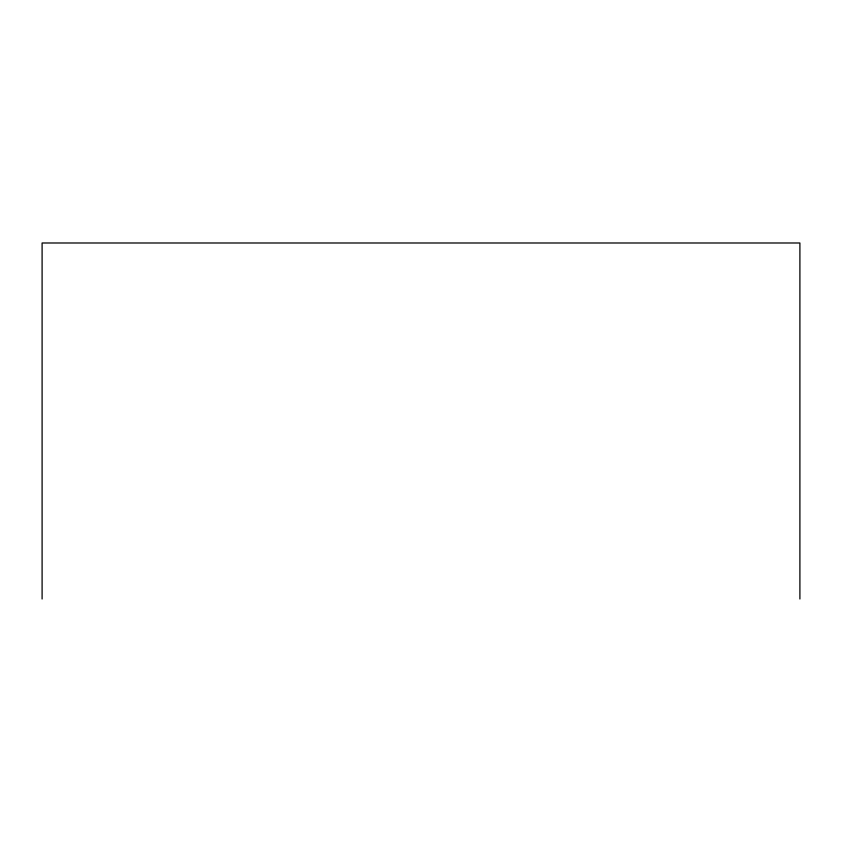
<?xml version="1.0" encoding="UTF-8"?>
<svg xmlns="http://www.w3.org/2000/svg" width="842" height="842" viewBox="0 0 842 842"><rect width="100%" height="100%" fill="white"/><g stroke="black" fill="none" stroke-linecap="round" stroke-linejoin="round"><path stroke-width="1.26" d="M799.9 599.009L799.9 242.991L42.1 242.991L42.1 599.009"/></g></svg>
